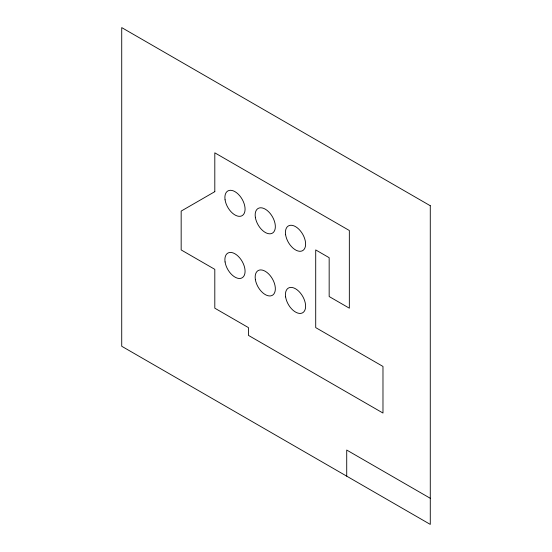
<?xml version="1.0" encoding="UTF-8"?>
<svg xmlns="http://www.w3.org/2000/svg" width="552" height="552" viewBox="0 0 552 552"><rect width="100%" height="100%" fill="white"/><g stroke="black" fill="none" stroke-linecap="round" stroke-linejoin="round"><path stroke-width="0.83" d="M430.277 498.29L346.718 450.046L346.718 476.162M214.804 191.668L181.166 211.092L181.166 249.932L214.804 269.348L214.804 308.188L248.434 327.605L248.434 335.374L382.978 413.048L382.978 366.445L315.709 327.605L315.709 249.925L329.164 257.694L329.164 296.534L349.34 308.188L349.34 230.508L214.804 152.828L214.804 191.668M430.277 205.737L121.723 27.6L121.723 346.263L430.277 524.4L430.277 205.737M225.071 199.803A14.269 8.239 60 0 0 241.59 215.942A14.269 8.239 60 0 0 238.285 194.214A14.269 8.239 60 0 0 225.071 199.803M255.348 217.281A14.269 8.239 60 0 0 271.86 233.42A14.269 8.239 60 0 0 268.555 211.692A14.269 8.239 60 0 0 255.348 217.281M285.619 296.9A14.269 8.239 60 0 0 302.13 313.039A14.269 8.239 60 0 0 298.825 291.311A14.269 8.239 60 0 0 285.619 296.9M255.348 279.422A14.269 8.239 60 0 0 271.86 295.561A14.269 8.239 60 0 0 268.555 273.833A14.269 8.239 60 0 0 255.348 279.422M225.071 261.945A14.269 8.239 60 0 0 241.59 278.084A14.269 8.239 60 0 0 238.285 256.356A14.269 8.239 60 0 0 225.071 261.945M285.619 234.759A14.269 8.239 60 0 0 302.13 250.898A14.269 8.239 60 0 0 298.825 229.17A14.269 8.239 60 0 0 285.619 234.759"/></g></svg>
